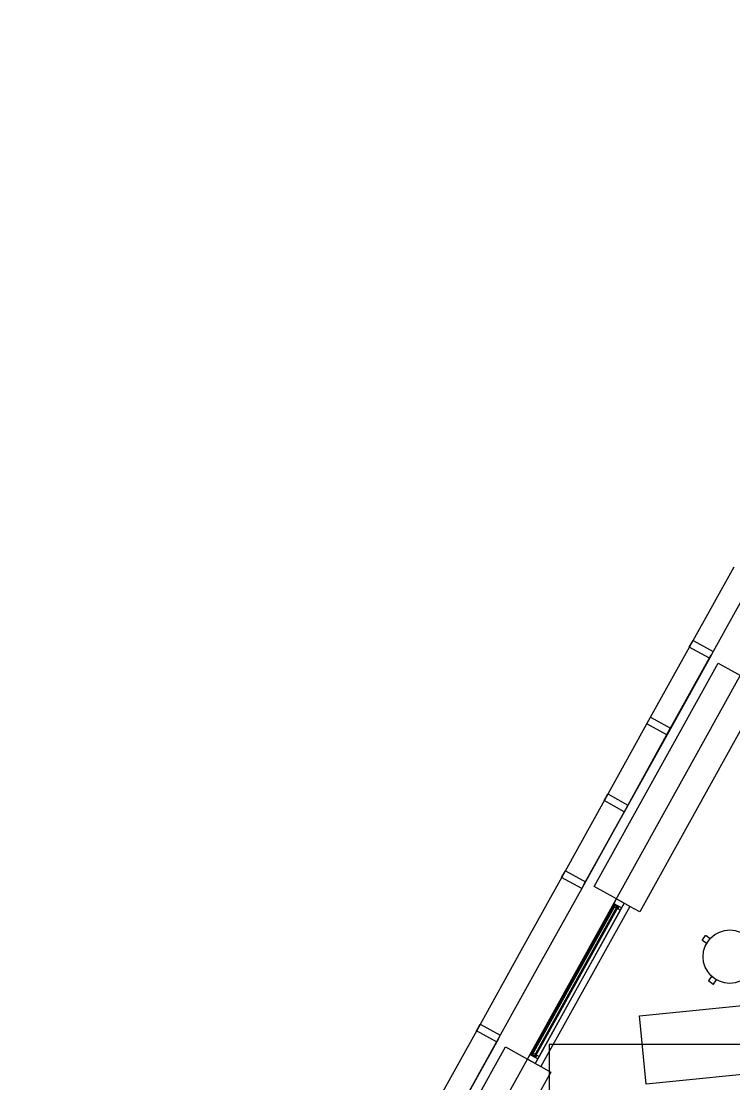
# Model space of a CAD drawing. Header units: metres. Extents: x 3.2 to 22.3, y 0.7 to 22.8.
# Drawn here: x 3.239 to 5.076, y 9.149 to 11.89 of the extents above; entities that cross this region are included whole.
import ezdxf

# ---------------------------------------------------------------- set-up
doc = ezdxf.new("R2010")
doc.units = ezdxf.units.M
for name, color, linetype in [('ARREDI', 9, 'Continuous'), ('INFISSI_VETRATE', 4, 'Continuous'), ('PARETI_STRUTTURE', 7, 'Continuous'), ('WAYFINDING_RIQUADRI', 7, 'Continuous')]:
    doc.layers.add(name, color=color, linetype=linetype)

msp = doc.modelspace()

# ---------------------------------------------------------------- linework, layer by layer
at = {"layer": 'ARREDI'}
for points in [[(5.0183, 10.2551), (5.0186, 10.2549), (4.9088, 10.0569), (4.9085, 10.0571)], [(4.9085, 10.0571), (4.9088, 10.0569), (4.7991, 9.8589), (4.7987, 9.859)], [(4.7987, 9.859), (4.7991, 9.8589), (4.6893, 9.6608), (4.689, 9.661)], [(5.3522, 9.3761), (5.6949, 9.4108), (5.7128, 9.2346), (5.37, 9.1999), (5.4047, 8.8571), (5.2284, 8.8392), (5.1937, 9.182), (4.8509, 9.1473), (4.8331, 9.3236), (5.1759, 9.3583), (5.1412, 9.7011), (5.3175, 9.7189)], [(4.7869, 9.6021), (4.7681, 9.6126), (4.7646, 9.6064), (4.7635, 9.607), (4.7736, 9.6254), (4.7936, 9.6143)], [(4.7667, 9.6101), (4.7681, 9.6093), (4.7662, 9.6058), (4.7648, 9.6066)], [(4.7681, 9.6044), (4.7706, 9.6089), (4.7761, 9.6059), (4.7736, 9.6014)], [(4.7758, 9.6005), (4.7774, 9.6033), (4.7791, 9.6024), (4.7775, 9.5995)], [(4.7869, 9.6021), (4.7836, 9.5962), (4.7775, 9.5995), (4.7808, 9.6055)], [(4.4694, 9.265), (4.4698, 9.2648), (4.36, 9.0668), (4.3597, 9.067)], [(4.5712, 9.2132), (4.5645, 9.201), (4.5446, 9.2121), (4.5547, 9.2305), (4.5559, 9.2298), (4.5524, 9.2236)], [(4.5538, 9.2261), (4.5557, 9.2296), (4.5572, 9.2288), (4.5552, 9.2253)], [(4.5594, 9.2279), (4.5649, 9.2248), (4.5624, 9.2203), (4.5569, 9.2234)], [(4.5668, 9.2234), (4.5685, 9.2225), (4.5669, 9.2196), (4.5652, 9.2206)], [(4.5712, 9.2132), (4.5652, 9.2165), (4.5685, 9.2225), (4.5746, 9.2191)]]:
    msp.add_lwpolyline(points, close=True, dxfattribs=at)
for points in [[(4.9955, 9.5195), (5.0038, 9.5309)], [(4.9956, 9.5184), (4.9955, 9.5195)], [(5.0065, 9.5105), (4.9956, 9.5184)], [(5.0038, 9.5309), (5.0049, 9.5311)], [(5.0049, 9.5311), (5.0158, 9.5232)], [(5.0196, 9.4258), (5.0116, 9.415)], [(5.0116, 9.415), (5.0118, 9.4139)], [(5.0118, 9.4139), (5.0233, 9.4055)], [(5.0233, 9.4055), (5.0244, 9.4057)], [(5.0244, 9.4057), (5.0323, 9.4165)]]:
    msp.add_lwpolyline(points, dxfattribs=at)
msp.add_circle((5.0663, 9.4764), 0.0689, dxfattribs=at)
at = {"layer": 'INFISSI_VETRATE'}
for points in [[(4.7662, 9.583), (4.7601, 9.577)], [(4.7439, 9.5608), (4.7379, 9.5548)], [(4.7315, 9.5206), (4.7255, 9.5145)], [(4.7093, 9.4983), (4.7032, 9.4923)], [(4.6969, 9.4581), (4.6908, 9.452)], [(4.6747, 9.4359), (4.6686, 9.4298)], [(4.6623, 9.3956), (4.6562, 9.3896)], [(4.64, 9.3734), (4.634, 9.3673)], [(4.6276, 9.3331), (4.6216, 9.3271)], [(4.6054, 9.3109), (4.5993, 9.3049)], [(4.593, 9.2707), (4.5869, 9.2646)], [(4.5708, 9.2485), (4.5647, 9.2424)]]:
    msp.add_lwpolyline(points, dxfattribs=at)
at = {"layer": 'PARETI_STRUTTURE'}
for points in [[(3.2389, 6.8567), (11.0022, 20.8613)], [(5.0764, 10.4817), (4.9666, 10.2837)], [(5.128, 10.4531), (5.023, 10.2637)], [(4.9666, 10.2837), (4.8568, 10.0857)], [(4.7736, 9.6254), (4.7165, 9.6571), (5.0362, 10.2339), (5.0934, 10.2022)], [(5.0135, 10.2465), (4.9133, 10.0657)], [(5.1278, 10.1831), (5.1536, 10.1688), (4.8339, 9.5919), (4.8081, 9.6063), (4.579, 9.193)], [(4.8568, 10.0857), (4.7471, 9.8877)], [(4.9037, 10.0485), (4.8035, 9.8677)], [(4.7471, 9.8877), (4.6373, 9.6897)], [(4.794, 9.8504), (4.6937, 9.6696)], [(4.6373, 9.6897), (4.5275, 9.4917)], [(4.6842, 9.6524), (4.5792, 9.463)], [(4.6591, 9.4187), (4.7736, 9.6254)], [(4.8081, 9.6063), (4.7736, 9.6254)], [(4.7635, 9.607), (4.5547, 9.2304)], [(4.5547, 9.2305), (4.7635, 9.607)], [(4.5624, 9.2203), (4.7761, 9.6059), (4.7782, 9.6047), (4.5645, 9.2192)], [(4.7836, 9.5962), (4.5746, 9.2191)], [(4.7834, 9.5959), (4.5747, 9.2194)], [(4.7936, 9.6143), (4.7836, 9.5962)], [(4.5275, 9.4917), (4.4178, 9.2936)], [(4.5792, 9.463), (4.4742, 9.2736)], [(4.5445, 9.2121), (4.6591, 9.4187)], [(4.4178, 9.2936), (4.308, 9.0956)], [(4.115, 8.4373), (4.0579, 8.469), (4.4874, 9.2438), (4.5445, 9.2121)], [(4.4647, 9.2564), (4.3644, 9.0756)], [(4.5446, 9.2121), (4.579, 9.193)], [(4.5746, 9.2191), (4.5645, 9.201)], [(4.579, 9.193), (4.6048, 9.1787), (4.5017, 8.9927)]]:
    msp.add_lwpolyline(points, dxfattribs=at)
for points in [[(4.9714, 10.2923), (5.023, 10.2637), (5.0135, 10.2465), (4.9618, 10.2751)], [(4.8616, 10.0943), (4.9133, 10.0657), (4.9037, 10.0485), (4.8521, 10.0771)], [(4.7518, 9.8963), (4.8035, 9.8677), (4.794, 9.8504), (4.7423, 9.8791)], [(4.6421, 9.6983), (4.6937, 9.6696), (4.6842, 9.6524), (4.6325, 9.6811)], [(4.7736, 9.6254), (4.7936, 9.6143), (4.5645, 9.201), (4.5445, 9.2121)], [(4.5569, 9.2234), (4.5548, 9.2245), (4.7685, 9.6101), (4.7706, 9.6089)], [(4.7685, 9.6101), (4.7706, 9.6089), (4.5569, 9.2234), (4.5548, 9.2245)], [(4.5624, 9.2203), (4.7761, 9.6059), (4.7782, 9.6047), (4.5645, 9.2192)], [(4.4225, 9.3023), (4.4742, 9.2736), (4.4647, 9.2564), (4.413, 9.285)]]:
    msp.add_lwpolyline(points, close=True, dxfattribs=at)
at = {"layer": 'WAYFINDING_RIQUADRI'}
msp.add_lwpolyline([(4.6, 8.75), (7.4, 8.75), (7.4, 9.25), (4.6, 9.25)], close=True, dxfattribs=at)

doc.saveas('drawing.dxf')
